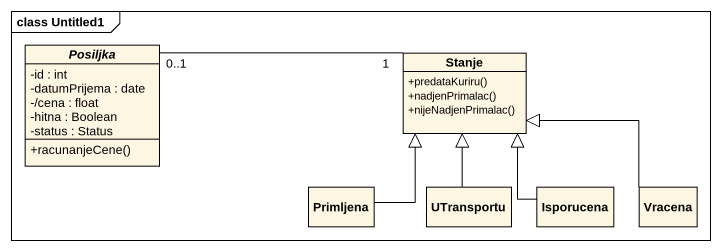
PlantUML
@startuml
mainframe class Untitled1
hide circle
hide empty members
skinparam classAttributeIconSize 0
abstract class Posiljka {
  -id : int
  -datumPrijema : date
  -/cena : float
  -hitna : Boolean
  -status : Status
  +racunanjeCene()
}
class Stanje {
  +predataKuriru()
  +nadjenPrimalac()
  +nijeNadjenPrimalac()
}
class Primljena
class UTransportu
class Isporucena
class Vracena
Posiljka "0..1" -right- "1" Stanje
Primljena -up-|> Stanje
UTransportu -up-|> Stanje
Isporucena -up-|> Stanje
Vracena -left-|> Stanje
@enduml
